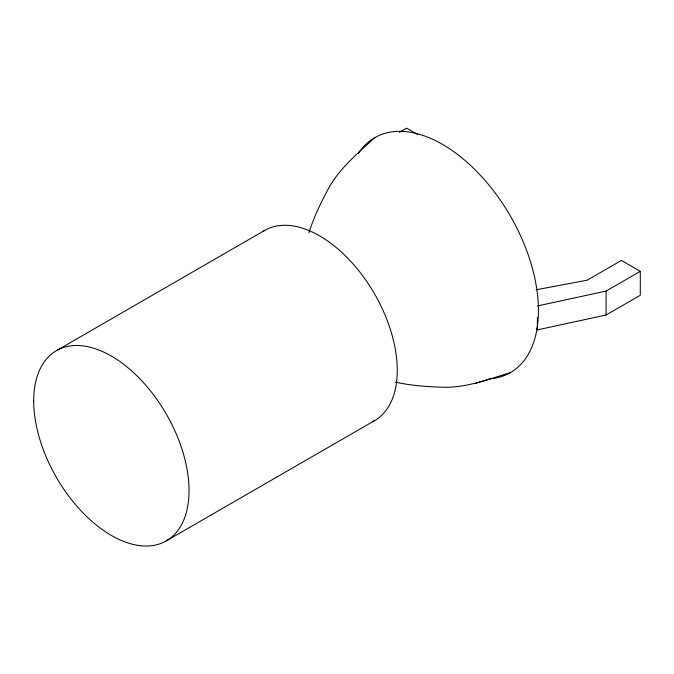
<?xml version="1.0" encoding="UTF-8"?>
<svg xmlns="http://www.w3.org/2000/svg" width="674" height="674" viewBox="0 0 674 674"><rect width="100%" height="100%" fill="white"/><g stroke="black" fill="none" stroke-linecap="round" stroke-linejoin="round"><path stroke-width="1.01" d="M308.911 232.682C314.067 216.472 321.633 201.046 329.788 186.142C341.145 166.908 358.526 152.644 374.702 137.681M399.379 132.315L406.591 128.153L417.375 134.379M56.448 350.64L264.68 230.415M166.284 540.885L374.517 420.66M537.372 305.962L606.069 291.092L640.3 271.336L640.3 295.254L606.069 315.019L537.372 329.881L536.31 328.187M395.183 382.107C411.797 385.747 428.942 386.901 445.927 387.297C468.287 387.129 489.257 379.032 510.353 372.629M475.903 383.253L490.487 378.763A135.651 78.319 60 0 0 509.586 214.669A135.651 78.319 60 0 0 358.399 153.386M536.083 289.778L587.189 280.19L621.42 260.434L640.3 271.336M606.069 291.092L606.069 315.019M537.372 317.403L537.372 329.881M262.919 231.502A109.837 63.415 60 0 1 374.517 293.83A109.837 63.415 60 0 1 372.697 421.646M33.7 400.92A109.837 63.415 60 0 0 150.201 545.847A109.837 63.415 60 0 0 150.201 390.516A109.837 63.415 60 0 0 33.7 400.92"/></g></svg>
